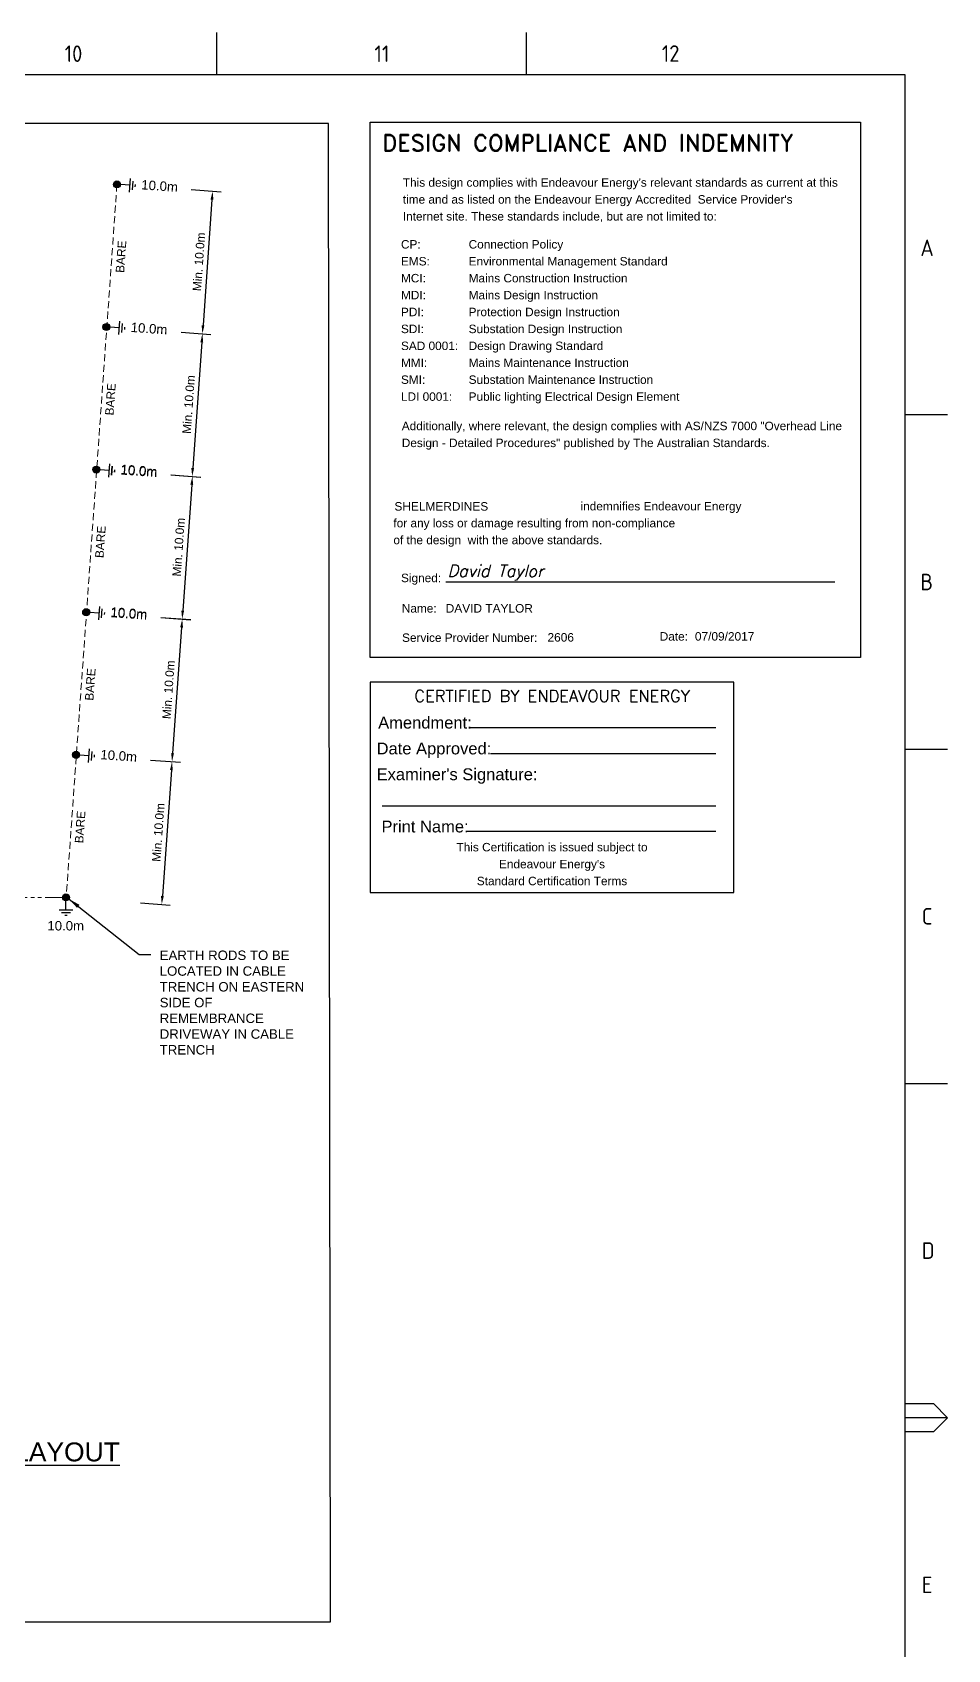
# Paper-space layout 'EE-2' of a CAD drawing. Header units: metres, sheet in millimetres. Extents: x -9 to 824, y -5 to 581.
# Drawn here: x 630.6 to 824.3, y 238.7 to 581 of the extents above; entities that cross this region are included whole.
import ezdxf
from ezdxf.enums import TextEntityAlignment as Align

# ---------------------------------------------------------------- set-up
doc = ezdxf.new("R2010")
doc.units = ezdxf.units.M
for name, pattern in [('Cable New OH', [6, 4, -2]), ('DASHED', [0.75, 0.5, -0.25]), ('PHANTOM2', [1.25, 0.625, -0.125, 0.125, -0.125, 0.125, -0.125])]:
    doc.linetypes.add(name, pattern=pattern)
doc.layers.get('0').update_dxf_attribs({"color": 6})
doc.layers.add('ARROWs_new', color=7, linetype='Continuous')
doc.layers.add('Notes', color=7, linetype='Continuous')
doc.styles.add('ARIAL', font='arial.ttf', dxfattribs={"height": 2})
doc.styles.add('Elec', font='romand__.ttf')
doc.styles.add('iecISOCP', font='isocp.shx')
doc.styles.add('SCRIPTC', font='scriptc')
doc.styles.get("Standard").update_dxf_attribs({"font": 'arial.ttf'})
doc.dimstyles.get("Standard").update_dxf_attribs({"dimtxt": 0.18, "dimasz": 0.18, "dimexe": 0.18, "dimexo": 0.0625, "dimgap": 0.09, "dimtad": 0, "dimtih": 1, "dimtoh": 1, "dimdec": 4, "dimzin": 0, "dimdsep": 46, "dimtxsty": 'Standard', "dimcen": 0.09, "dimadec": 0, "dimazin": 0, "dimtfac": 1, "dimtdec": 4, "dimtofl": 0, "dimtmove": 0, "dimatfit": 3, "dimfxl": 1, "dimtolj": 1, "dimtzin": 0, "dimarcsym": 0})

# ---------------------------------------------------------------- blocks, each defined once
blk = doc.blocks.new('m4')
at = {"layer": 'Notes', "color": 7, "linetype": 'Continuous'}
for points in [[(0, -1.95), (0, 0)], [(-1.43, -1.95), (1.43, -1.95)], [(-0.95, -2.52), (0.95, -2.52)], [(-0.24, -3.09), (0.24, -3.09)]]:
    blk.add_lwpolyline(points, dxfattribs=at)
blk = doc.blocks.new('*D48')
at = {"layer": 'Defpoints', "color": 0, "lineweight": 0, "transparency": 16777216}
for p in [(657.15, 457.21), (654.99, 427.01), (660.13, 426.64)]:
    blk.add_point(p, dxfattribs=at)
at = {"layer": 'Notes', "color": 0, "lineweight": -2, "transparency": 16777216}
for p, q in [((657.78, 457.16), (664.09, 456.71)), ((662.16, 455.04), (660.25, 428.44)), ((655.61, 426.96), (661.92, 426.51))]:
    blk.add_line(p, q, dxfattribs=at)
at = {"layer": 'Notes', "color": 0, "lineweight": 0, "transparency": 16777216}
for points in [[(661.86, 455.07), (662.46, 455.02), (662.29, 456.84)], [(659.96, 428.46), (660.55, 428.41), (660.13, 426.64)]]:
    blk.add_solid(points, dxfattribs=at)
at = {"layer": 'Notes', "color": 0, "transparency": 16777216, "insert": (659.39, 441.87), "char_height": 1.8, "attachment_point": 5, "rotation": 85.9016, "bg_fill": 3, "box_fill_scale": 1.1, "bg_fill_color": 256, "bg_fill_true_color": 13158600, "bg_fill_transparency": 0}
blk.add_mtext('\\A1;Min. 10.0m', dxfattribs=at)
blk = doc.blocks.new('*D49')
at = {"layer": 'Defpoints', "color": 0, "lineweight": 0, "transparency": 16777216}
for p in [(654.99, 427.01), (652.83, 396.81), (657.96, 396.44)]:
    blk.add_point(p, dxfattribs=at)
at = {"layer": 'Notes', "color": 0, "lineweight": -2, "transparency": 16777216}
for p, q in [((655.61, 426.96), (661.92, 426.51)), ((660, 424.84), (658.09, 398.24)), ((653.45, 396.76), (659.76, 396.31))]:
    blk.add_line(p, q, dxfattribs=at)
at = {"layer": 'Notes', "color": 0, "lineweight": 0, "transparency": 16777216}
for points in [[(659.7, 424.87), (660.3, 424.82), (660.13, 426.64)], [(657.79, 398.26), (658.39, 398.21), (657.96, 396.44)]]:
    blk.add_solid(points, dxfattribs=at)
at = {"layer": 'Notes', "color": 0, "transparency": 16777216, "insert": (657.23, 411.67), "char_height": 1.8, "attachment_point": 5, "rotation": 85.9016, "bg_fill": 3, "box_fill_scale": 1.1, "bg_fill_color": 256, "bg_fill_true_color": 13158600, "bg_fill_transparency": 0}
blk.add_mtext('\\A1;Min. 10.0m', dxfattribs=at)
blk = doc.blocks.new('*D50')
at = {"layer": 'Defpoints', "color": 0, "lineweight": 0, "transparency": 16777216}
for p in [(659.3, 487.39), (657.14, 457.19), (662.28, 456.82)]:
    blk.add_point(p, dxfattribs=at)
at = {"layer": 'Notes', "color": 0, "lineweight": -2, "transparency": 16777216}
for p, q in [((659.93, 487.35), (666.23, 486.89)), ((664.31, 485.23), (662.4, 458.62)), ((657.76, 457.15), (664.07, 456.69))]:
    blk.add_line(p, q, dxfattribs=at)
at = {"layer": 'Notes', "color": 0, "lineweight": 0, "transparency": 16777216}
for points in [[(664.01, 485.25), (664.61, 485.21), (664.44, 487.02)], [(662.1, 458.64), (662.7, 458.6), (662.28, 456.82)]]:
    blk.add_solid(points, dxfattribs=at)
at = {"layer": 'Notes', "color": 0, "transparency": 16777216, "insert": (661.54, 472.05), "char_height": 1.8, "attachment_point": 5, "rotation": 85.9016, "bg_fill": 3, "box_fill_scale": 1.1, "bg_fill_color": 256, "bg_fill_true_color": 13158600, "bg_fill_transparency": 0}
blk.add_mtext('\\A1;Min. 10.0m', dxfattribs=at)
blk = doc.blocks.new('*D51')
at = {"layer": 'Defpoints', "color": 0, "lineweight": 0, "transparency": 16777216}
for p in [(661.42, 517.58), (659.26, 487.38), (664.39, 487.01)]:
    blk.add_point(p, dxfattribs=at)
at = {"layer": 'Notes', "color": 0, "lineweight": -2, "transparency": 16777216}
for p, q in [((662.04, 517.53), (668.35, 517.08)), ((666.43, 515.41), (664.52, 488.8)), ((659.88, 487.33), (666.19, 486.88))]:
    blk.add_line(p, q, dxfattribs=at)
at = {"layer": 'Notes', "color": 0, "lineweight": 0, "transparency": 16777216}
for points in [[(666.13, 515.43), (666.73, 515.39), (666.56, 517.21)], [(664.22, 488.83), (664.82, 488.78), (664.39, 487.01)]]:
    blk.add_solid(points, dxfattribs=at)
at = {"layer": 'Notes', "color": 0, "transparency": 16777216, "insert": (663.66, 502.24), "char_height": 1.8, "attachment_point": 5, "rotation": 85.9016, "bg_fill": 3, "box_fill_scale": 1.1, "bg_fill_color": 256, "bg_fill_true_color": 13158600, "bg_fill_transparency": 0}
blk.add_mtext('\\A1;Min. 10.0m', dxfattribs=at)
blk = doc.blocks.new('A1_FRAME_TITLE')
at = {"layer": 'Notes', "linetype": 'Continuous'}
for p, q in [((669.64, 572), (669.64, 581)), ((735.15, 572), (735.15, 581)), ((824.27, 500.04), (815.27, 500.04)), ((815.29, 429.29), (824.27, 429.29)), ((815.27, 358.54), (824.27, 358.54)), ((824.27, 287.79), (815.27, 287.79)), ((815.29, 290.79), (821.27, 290.79)), ((821.27, 290.79), (824.27, 287.79)), ((824.27, 287.79), (821.27, 284.79)), ((821.27, 284.79), (815.29, 284.79))]:
    blk.add_line(p, q, dxfattribs=at)
at = {"layer": 'Notes', "color": 3, "linetype": 'Continuous'}
blk.add_line((815.29, 3.58), (815.29, 572), dxfattribs=at)
at = {"layer": 'Notes', "color": 3, "linetype": 'Continuous', "flags": 128}
blk.add_lwpolyline([(815.29, 572), (140.41, 572)], dxfattribs=at)
at = {"layer": 'Notes', "color": 7, "style": 'iecISOCP'}
for s, p in [('10', (637.42, 574.73)), ('11', (702.98, 574.73)), ('12', (763.79, 574.77)), ('A', (818.5, 533.67)), ('B', (818.5, 462.92)), ('C', (818.79, 392.17)), ('D', (818.79, 321.42)), ('E', (818.79, 250.67))]:
    blk.add_text(s, height=3.5, dxfattribs=at).set_placement(p)
for tag, p in [('CAP_NO', (504.11, 41.07)), ('IE_NUM', (503.97, 35.42)), ('REF_No_1', (326.16, 29.92)), ('REF_1', (353.44, 29.92)), ('GEN_WO', (432.63, 29.37)), ('HV_SWITCH', (504.38, 29.77)), ('REF_No_2', (326.16, 23.92)), ('REF_2', (353.44, 23.92)), ('OH_WO', (432.63, 23.42)), ('UBD_REF', (503.97, 23.44)), ('REF_No_3', (326.16, 17.92)), ('REF_3', (353.44, 17.92)), ('UG_WO', (432.63, 17.66)), ('GIS_MAP_No', (503.97, 17.65)), ('REF_No_4', (326.16, 11.92)), ('REF_4', (353.44, 11.92)), ('SUB_WO', (432.63, 11.42)), ('HV_OP_DIAG', (504.24, 11.81)), ('LGA', (503.86, 5.39))]:
    blk.add_attdef(tag, p, '', height=2.5, dxfattribs=at)
at = {"layer": 'Notes', "style": 'iecISOCP'}
for tag, p in [('T1', (675.29, 37.08)), ('T2', (675.29, 31.96)), ('T3', (675.29, 26.53)), ('T4', (675.29, 21.27)), ('T5', (675.29, 15.84)), ('T6', (675.29, 10.58))]:
    blk.add_attdef(tag, text='', height=3.5, dxfattribs=at).set_placement(p, align=Align.CENTER)
at = {"layer": 'Notes', "color": 7, "style": 'iecISOCP'}
for tag, p in [('scale', (558.67, 30.88)), ('DRAWN', (558.67, 22.54)), ('DATE', (558.67, 14.49)), ('DESIGN', (596.54, 6.76))]:
    blk.add_attdef(tag, text='', height=2.5, dxfattribs=at).set_placement(p, align=Align.CENTER)
at = {"layer": 'Notes', "color": 4, "style": 'iecISOCP'}
blk.add_attdef('NUM', text='', height=7, dxfattribs=at).set_placement((783.29, 17.73), align=Align.MIDDLE_CENTER)
at = {"layer": 'Notes', "color": 1, "style": 'iecISOCP'}
blk.add_attdef('REV', text='', height=5, dxfattribs=at).set_placement((810.97, 14.71), align=Align.CENTER)
at = {"layer": 'Notes', "color": 7, "style": 'iecISOCP'}
for tag, p in [('NS', (781.63, 5.73)), ('SHTS', (796.33, 5.73))]:
    blk.add_attdef(tag, text='', height=2.5, dxfattribs=at).set_placement(p, align=Align.MIDDLE)
at = {"layer": 'Notes', "style": 'iecISOCP'}
blk.add_attdef('ExportID', (0, 0), '', height=2.5, dxfattribs=at)
blk = doc.blocks.new('NOTE_CERTIFIED-BY-IE')
at = {"color": 7, "linetype": 'Continuous', "lineweight": -3}
for p, q in [((21.25, 34.9), (73.15, 34.9)), ((25.46, 29.41), (73.15, 29.41)), ((2.51, 18.32), (73.15, 18.32)), ((20.45, 12.96), (73.15, 12.96))]:
    blk.add_line(p, q, dxfattribs=at)
blk.add_lwpolyline([(0, 0), (76.98, 0), (76.98, 44.52), (0, 44.52)], close=True)
at = {"color": 7, "lineweight": -3, "style": 'Elec'}
blk.add_text('CERTIFIED BY ENDEAVOUR ENERGY', height=2.52, dxfattribs=at).set_placement((38.51, 41.58), align=Align.MIDDLE_CENTER)
at = {"color": 7, "lineweight": -3}
for s, p in [('Amendment:', (1.7, 35.94)), ('Date Approved:', (1.37, 30.47)), ("Examiner's Signature:", (1.37, 25.01))]:
    blk.add_text(s, height=2.5, dxfattribs=at).set_placement(p, align=Align.MIDDLE_LEFT)
blk.add_text('Print Name:', height=2.5, dxfattribs=at).set_placement((2.4, 11.95), align=Align.BOTTOM_LEFT)
at = {"color": 7, "lineweight": -3, "insert": (38.49, 5.99), "char_height": 1.79, "attachment_point": 5, "line_spacing_factor": 1.2}
blk.add_mtext("This Certification is issued subject to \\PEndeavour Energy's \\PStandard Certification Terms", dxfattribs=at)
blk = doc.blocks.new('NOTE_DESIGN-COMPLIANCE')
blk.add_line((16, 16.01), (98.33, 16.01))
blk.add_lwpolyline([(0, 113.3), (103.74, 113.3), (103.74, 0), (0, 0)], close=True)
at = {"color": 7, "lineweight": -3, "style": 'Elec'}
blk.add_text('DESIGN COMPLIANCE AND INDEMNITY', height=3.5, dxfattribs=at).set_placement((2.6, 106.13), align=Align.BOTTOM_LEFT)
at = {"color": 7, "lineweight": -3}
for s, p in [('Signed:', (6.54, 17.75)), ('Name:', (6.71, 11.32)), ('Service Provider Number:', (6.76, 5.11)), ('Date: ', (61.29, 5.38))]:
    blk.add_text(s, height=1.79, dxfattribs=at).set_placement(p, align=Align.TOP_LEFT)
at = {"color": 7, "lineweight": -3, "char_height": 1.79, "line_spacing_factor": 1.2}
for s, insert, attachment_point in [("This design complies with Endeavour Energy's relevant standards as current at this \\Ptime and as listed on the Endeavour Energy Accredited  Service Provider's\\PInternet site. These standards include, but are not limited to:", (6.92, 92.16), 7), ('CP:^I^IConnection Policy\\PEMS:^I^IEnvironmental Management Standard\\PMCI:^I^IMains Construction Instruction\\PMDI:^I^IMains Design Instruction\\PPDI:^I^IProtection Design Instruction\\PSDI:^I^ISubstation Design Instruction\\PSAD 0001:^IDesign Drawing Standard\\PMMI:^I^IMains Maintenance Instruction\\PSMI:^I^ISubstation Maintenance Instruction\\PLDI 0001:^IPublic lighting Electrical Design Element ', (6.53, 88.36), 1), ('\\PAdditionally, where relevant, the design complies with AS/NZS 7000 "Overhead Line\\PDesign - Detailed Procedures" published by The Australian Standards.', (6.7, 53.5), 1), ('                                                         indemnifies Endeavour Energy \\Pfor any loss or damage resulting from non-compliance \\Pof the design  with the above standards.', (4.93, 32.94), 1)]:
    blk.add_mtext(s, dxfattribs=dict(at, insert=insert, attachment_point=attachment_point))
at = {"ltscale": 0.5}
for tag, p in [('COMPANYNAME', (5.15, 31.1)), ('NAME', (16, 9.52)), ('SPN', (37.54, 3.38)), ('DATE', (68.73, 3.59))]:
    blk.add_attdef(tag, p, '', height=1.8, dxfattribs=at)
blk = doc.blocks.new('*D54')
at = {"layer": 'Defpoints', "color": 0, "lineweight": 0, "transparency": 16777216}
for p in [(663.59, 547.78), (661.42, 517.58), (666.56, 517.21)]:
    blk.add_point(p, dxfattribs=at)
at = {"layer": 'Notes', "color": 0, "lineweight": -2, "transparency": 16777216}
for p, q in [((664.21, 547.73), (670.52, 547.28)), ((668.59, 545.61), (666.69, 519)), ((662.04, 517.53), (668.35, 517.08))]:
    blk.add_line(p, q, dxfattribs=at)
at = {"layer": 'Notes', "color": 0, "lineweight": 0, "transparency": 16777216}
for points in [[(668.29, 545.63), (668.89, 545.59), (668.72, 547.41)], [(666.39, 519.03), (666.99, 518.98), (666.56, 517.21)]]:
    blk.add_solid(points, dxfattribs=at)
at = {"layer": 'Notes', "color": 0, "transparency": 16777216, "insert": (665.83, 532.44), "char_height": 1.8, "attachment_point": 5, "rotation": 85.9016, "bg_fill": 3, "box_fill_scale": 1.1, "bg_fill_color": 256, "bg_fill_true_color": 13158600, "bg_fill_transparency": 0}
blk.add_mtext('\\A1;Min. 10.0m', dxfattribs=at)

psp = doc.layouts.new('EE-2')

# ---------------------------------------------------------------- hatches: boundary and pattern name
at = {"layer": 'Notes'}
h = psp.add_hatch(color=250, dxfattribs=at)
edge = h.paths.add_edge_path()
edge.add_arc((648.4861, 548.8203), 0.74363, -94.0727888, 265.9272112)
h = psp.add_hatch(color=250, dxfattribs=at)
edge = h.paths.add_edge_path()
edge.add_arc((646.24657, 518.64364), 0.74363, -94.0727888, 265.9272112)
h = psp.add_hatch(color=250, dxfattribs=at)
edge = h.paths.add_edge_path()
edge.add_arc((644.09743, 488.46055), 0.74363, -94.0727888, 265.9272112)
h = psp.add_hatch(color=250, dxfattribs=at)
edge = h.paths.add_edge_path()
edge.add_arc((644.12756, 488.45843), 0.74363, -94.0727888, 265.9272112)
h = psp.add_hatch(color=250, dxfattribs=at)
edge = h.paths.add_edge_path()
edge.add_arc((641.97842, 458.27536), 0.74363, -94.0727888, 265.9272112)
h = psp.add_hatch(color=250, dxfattribs=at)
edge = h.paths.add_edge_path()
edge.add_arc((641.97842, 458.27533), 0.74363, -94.0727888, 265.9272112)
h = psp.add_hatch(color=250, dxfattribs=at)
edge = h.paths.add_edge_path()
edge.add_arc((639.82927, 428.09227), 0.74363, -94.0727888, 265.9272112)
h = psp.add_hatch(color=250, dxfattribs=at)
edge = h.paths.add_edge_path()
edge.add_arc((637.67997, 397.91354), 0.74363, -179.9871943, 180.0128057)

# ---------------------------------------------------------------- linework, layer by layer
at = {"layer": 'Notes', "color": 0, "linetype": 'DASHED', "lineweight": 0, "ltscale": 3}
psp.add_line((648.4861, 548.8203), (637.74039, 397.90494), dxfattribs=at)
at = {"layer": 'Notes', "color": 0, "linetype": 'PHANTOM2', "lineweight": 0, "ltscale": 6, "flags": 128}
psp.add_lwpolyline([(618.25447, 397.88981), (637.74038, 397.91361)], dxfattribs=at)
at = {"layer": 'Notes', "color": 9}
for centre in [(648.4861, 548.8203), (646.24657, 518.64364), (644.09743, 488.46055), (644.12756, 488.45843), (641.97842, 458.27533), (641.97842, 458.27536), (639.82927, 428.09227), (637.67997, 397.91354)]:
    psp.add_circle(centre, 0.74363, dxfattribs=at)

# ---------------------------------------------------------------- block references
at = {"layer": 'Notes', "color": 0, "lineweight": -3}
psp.add_blockref('NOTE_DESIGN-COMPLIANCE', (702.05387, 448.67654), dxfattribs=at).add_auto_attribs({'DATE': '07/09/2017', 'SPN': '2606', 'NAME': 'DAVID TAYLOR', 'COMPANYNAME': 'SHELMERDINES'})
at = {"layer": 'Notes', "color": 7, "xscale": -1}
for p, rotation in [((649.22785, 548.76749), 85.9272111611521), ((646.98833, 518.59083), 85.9272111611521), ((644.83918, 488.40773), 85.9272111611521), ((644.86931, 488.40562), 85.9272111611521), ((642.72017, 458.22255), 85.9272111611521), ((642.72017, 458.22252), 85.9272111611521), ((640.57103, 428.03945), 85.9272111611521), ((637.68013, 397.16991), 0.01280571918433004)]:
    psp.add_blockref('m4', p, dxfattribs=dict(at, rotation=rotation))
at = {"layer": 'Notes'}
psp.add_blockref('NOTE_CERTIFIED-BY-IE', (702.05841, 398.96976), dxfattribs=at)

# ---------------------------------------------------------------- texts
at = {"layer": 'Notes', "color": 7, "style": 'ARIAL'}
for rotation, p in [(355.9272112, (657.40077, 546.90982)), (355.9272112, (655.16125, 516.73316)), (355.9272112, (653.04223, 486.54795)), (355.9272112, (650.89309, 456.36488)), (0.0128058, (637.63528, 390.31654))]:
    psp.add_text('10.0m', height=2, rotation=rotation, dxfattribs=at).set_placement(p, align=Align.BOTTOM_CENTER)
at = {"layer": 'Notes', "color": 7, "style": 'SCRIPTC'}
psp.add_text('David Taylor', height=2.5, dxfattribs=at).set_placement((718.40291, 468.28981), align=Align.TOP_LEFT)
at = {"layer": 'Notes', "style": 'ARIAL'}
psp.add_text('%%UPM. SUBSTATION 23387 SEPARATE EARTHING LAYOUT', height=4, dxfattribs=at).set_placement((574.09516, 277.35517), align=Align.BOTTOM_CENTER)
at = {"layer": 'Notes', "color": 7, "linetype": 'Cable New OH', "lineweight": 0, "insert": (657.52528, 386.66926), "char_height": 2, "width": 33.7694229, "attachment_point": 1, "style": 'ARIAL'}
psp.add_mtext('EARTH RODS TO BE\\PLOCATED IN CABLE \\PTRENCH ON EASTERN SIDE OF REMEMBRANCE DRIVEWAY IN CABLE TRENCH', dxfattribs=at)

# ---------------------------------------------------------------- next in the draw order: dimensions: what is measured, and where the dimension line sits
at = {"layer": 'Notes', "color": 7}
dim = psp.add_linear_dim(base=(660.12609, 426.63997), p1=(657.15325, 457.20838), p2=(654.98931, 427.00803), angle=265.9015997, text='Min. 10.0m', dimstyle='Standard', override={"dimscale": 10, "dimtad": 1, "dimtih": 0, "dimtoh": 0, "dimfxl": 1.25, "dimtfill": 1, "dimarcsym": 1}, dxfattribs=at)
dim.commit()
dim.dimension.update_dxf_attribs({"geometry": '*D48', "text_midpoint": (659.39368, 441.87015)})

# ---------------------------------------------------------------- next in the draw order: texts
at = {"layer": 'Notes', "color": 7, "style": 'ARIAL'}
psp.add_text('10.0m', height=2, rotation=355.9272112, dxfattribs=at).set_placement((650.89526, 456.49024), align=Align.BOTTOM_CENTER)

# ---------------------------------------------------------------- next in the draw order: dimensions: what is measured, and where the dimension line sits
at = {"layer": 'Notes', "color": 7}
for base, p1, p2, picture, middle in [((662.27523, 456.82304), (659.30239, 487.39145), (657.13845, 457.1911), '*D50', (661.54282, 472.05321)), ((657.96215, 396.43963), (654.98931, 427.00803), (652.82537, 396.80769), '*D49', (657.22974, 411.6698))]:
    dim = psp.add_linear_dim(base=base, p1=p1, p2=p2, angle=265.9015997, text='Min. 10.0m', dimstyle='Standard', override={"dimscale": 10, "dimtad": 1, "dimtih": 0, "dimtoh": 0, "dimfxl": 1.25, "dimtfill": 1, "dimarcsym": 1}, dxfattribs=at)
    dim.commit()
    dim.dimension.update_dxf_attribs({"geometry": picture, "text_midpoint": middle})

# ---------------------------------------------------------------- next in the draw order: texts
at = {"layer": 'Notes', "color": 7, "style": 'ARIAL'}
for p in [(653.01428, 486.67545), (648.74612, 426.30718)]:
    psp.add_text('10.0m', height=2, rotation=355.9272112, dxfattribs=at).set_placement(p, align=Align.BOTTOM_CENTER)

# ---------------------------------------------------------------- next in the draw order: dimensions: what is measured, and where the dimension line sits
at = {"layer": 'Notes', "color": 7}
dim = psp.add_linear_dim(base=(664.39424, 487.00825), p1=(661.4214, 517.57666), p2=(659.25746, 487.37631), angle=265.9015997, text='Min. 10.0m', dimstyle='Standard', override={"dimscale": 10, "dimtad": 1, "dimtih": 0, "dimtoh": 0, "dimfxl": 1.25, "dimtfill": 1, "dimarcsym": 1}, dxfattribs=at)
dim.commit()
dim.dimension.update_dxf_attribs({"geometry": '*D51', "text_midpoint": (663.66183, 502.23843)})

# ---------------------------------------------------------------- next in the draw order: leaders
at = {"layer": 'ARROWs_new', "lineweight": -3}
psp.add_leader([(638.33819, 397.56752), (653.19889, 385.83398), (655.65332, 385.83398)], dimstyle='Standard', override={"dimasz": 2.5, "dimarcsym": 1}, dxfattribs=at)

# ---------------------------------------------------------------- next in the draw order: linework, layer by layer
at = {"layer": 'Notes', "color": 7}
psp.add_lwpolyline([(352.06571, 244.57172), (693.68391, 244.57172), (693.21293, 561.72035), (352.06571, 561.72035)], close=True, dxfattribs=at)

# ---------------------------------------------------------------- next in the draw order: block references
at = {"layer": 'Notes'}
psp.add_blockref('A1_FRAME_TITLE', (0, 0), dxfattribs=at)

# ---------------------------------------------------------------- next in the draw order: texts
at = {"layer": 'Notes', "color": 7, "char_height": 1.8, "attachment_point": 5, "rotation": 85.9015997, "bg_fill": 3, "box_fill_scale": 1.1, "bg_fill_color": 256, "bg_fill_true_color": 13158600, "bg_fill_transparency": 0}
for insert in [(649.33425, 533.53136), (647.09473, 503.3547), (644.97571, 473.16949), (642.82657, 442.98639), (640.67743, 412.80333)]:
    psp.add_mtext('\\A1;BARE', dxfattribs=dict(at, insert=insert))

# ---------------------------------------------------------------- next in the draw order: dimensions: what is measured, and where the dimension line sits
at = {"layer": 'Notes', "color": 7}
dim = psp.add_linear_dim(base=(666.55818, 517.20859), p1=(663.58534, 547.777), p2=(661.4214, 517.57666), angle=265.9015997, text='Min. 10.0m', dimstyle='Standard', override={"dimscale": 10, "dimtad": 1, "dimtih": 0, "dimtoh": 0, "dimfxl": 1.25, "dimtfill": 1, "dimarcsym": 1}, dxfattribs=at)
dim.commit()
dim.dimension.update_dxf_attribs({"geometry": '*D54', "text_midpoint": (665.82577, 532.43877)})

doc.saveas('drawing.dxf')
